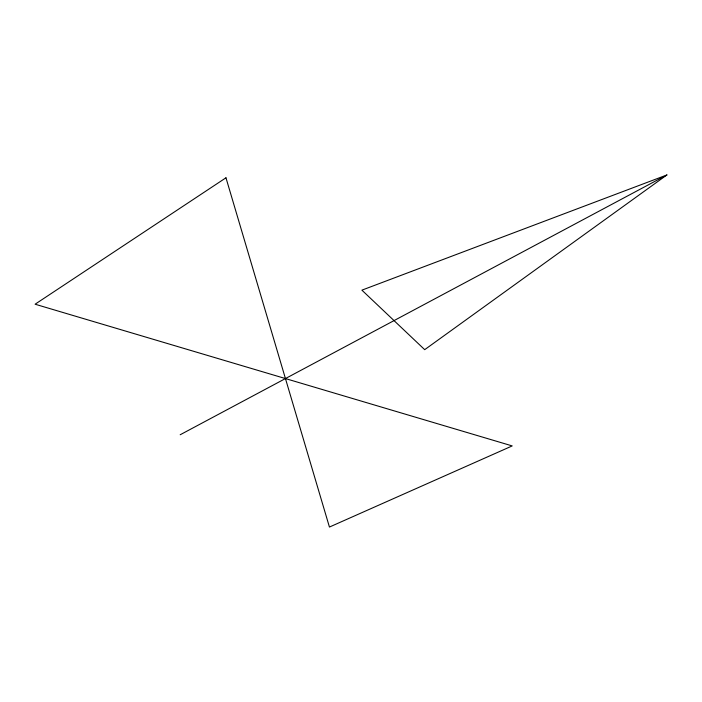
<?xml version="1.0" encoding="UTF-8"?>
<svg xmlns="http://www.w3.org/2000/svg" width="702" height="702" viewBox="0 0 702 702"><rect width="100%" height="100%" fill="white"/><g stroke="black" fill="none" stroke-linecap="round" stroke-linejoin="round"><path stroke-width="1.05" d="M666.9 174.947L424.701 349.666L361.899 290.154L666.9 174.947L180.186 434.757M225.965 177.799L35.1 304.212L512.214 445.919L329.44 527.053L225.965 177.799"/></g></svg>
